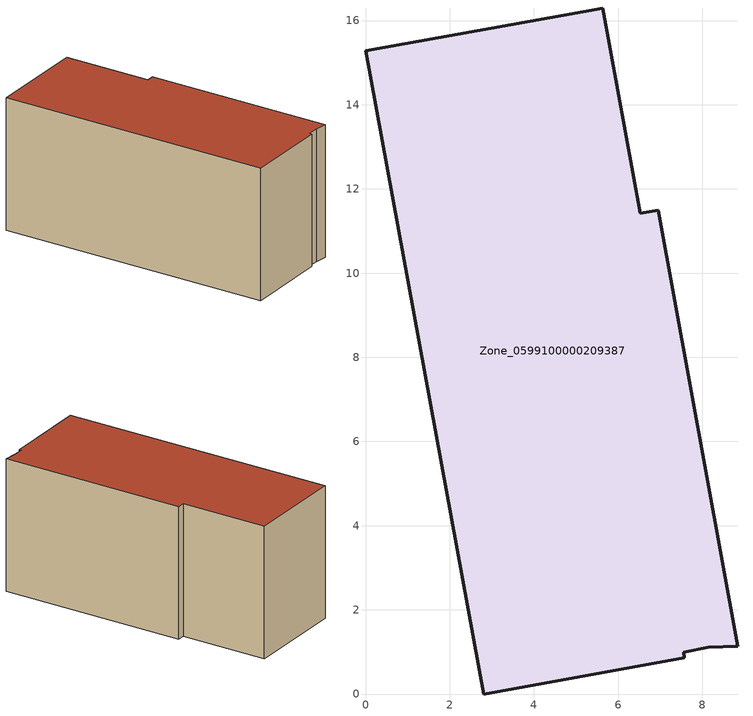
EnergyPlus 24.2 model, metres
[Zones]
Zone_0599100000209387
 floor ground (C_G): 6.95,11.49 8.84,1.13 8.15,1.11 7.55,0.99 7.57,0.87 2.81,0 0,15.28 5.63,16.3 6.52,11.42 z0
 wall outside (C_F): 0,15.28 2.81,0 7.57,0.87 7.55,0.99 8.15,1.11 8.84,1.13 6.95,11.49 6.52,11.42 5.63,16.3 0,15.28 z0:7.53
 roof outside (C_R): 8.84,1.13 6.95,11.49 6.52,11.42 5.63,16.3 0,15.28 2.81,0 7.57,0.87 7.55,0.99 8.15,1.11 z7.53
[BUILDING]
Pand.0599100000209387: North Axis=0; Terrain=City; Loads Convergence Tolerance Value=0.04; Temperature Convergence Tolerance Value=0.4; Solar Distribution=FullExterior; Maximum Number of Warmup Days=25; Minimum Number of Warmup Days=1
[Site:Location]
Rotterdam.The.Hague.AP_ZH_NLD Design_Conditions: Latitude=51.96; Longitude=4.45; Time Zone=1; Elevation=-4.5
[SITE:GROUNDTEMPERATURE:BUILDINGSURFACE]
18, 18, 18, 18, 18, 18, 18, 18, 18, 18, 18, 18
[MATERIAL] Thermal Absorptance=0.9; Solar Absorptance=0.7; Visible Absorptance=0.7
Name | Roughness | Thickness | Conductivity | Density | Specific Heat
G.D.1965 | MediumSmooth | 0.15 | 1 | 540 | 1210
F.D.1965 | Rough | 0.3 | 0.857143 | 1920 | 840
R.D.1965 | MediumRough | 0.2 | 0.08 | 1500 | 1000
[CONSTRUCTION]
C_G: G.D.1965
C_F: F.D.1965
C_R: R.D.1965
[ZONE]
Zone_0599100000209387: Type=1; Multiplier=1; Ceiling Height=Autocalculate; Volume=Autocalculate; Floor Area=autocalculate; Part of Total Floor Area=Yes
[ZONEINFILTRATION:DESIGNFLOWRATE]
Infil_Zone_0599100000209387: Zone or ZoneList or Space or SpaceList=Zone_0599100000209387; Schedule=AlwaysOn; Design Flow Rate Calculation Method=Flow/Area; Flow Rate per Floor Area=0.0042; Constant Term Coefficient=1; Temperature Term Coefficient=0; Velocity Term Coefficient=0; Velocity Squared Term Coefficient=0
[HVACTEMPLATE:ZONE:IDEALLOADSAIRSYSTEM]
Zone_0599100000209387: Maximum Heating Supply Air Temperature=50; Minimum Cooling Supply Air Temperature=13; Maximum Heating Supply Air Humidity Ratio=0.0156; Minimum Cooling Supply Air Humidity Ratio=0.0077; Heating Limit=NoLimit; Cooling Limit=NoLimit; Dehumidification Control Type=ConstantSensibleHeatRatio; Cooling Sensible Heat Ratio=0.7; Dehumidification Setpoint=60; Humidification Control Type=None; Humidification Setpoint=30; Outdoor Air Method=None; Outdoor Air Flow Rate per Person=0.00944; Outdoor Air Flow Rate per Zone Floor Area=0; Outdoor Air Flow Rate per Zone=0; Demand Controlled Ventilation Type=None; Outdoor Air Economizer Type=NoEconomizer; Heat Recovery Type=None; Sensible Heat Recovery Effectiveness=0.7; Latent Heat Recovery Effectiveness=0.65
[ZONECONTROL:THERMOSTAT]
ThermostatControl_Zone_0599100000209387: Zone or ZoneList=Zone_0599100000209387; Control Type Schedule=DualSetpointControlType; Control 1=Thermostat_Zone_0599100000209387; Temperature Difference Between Cutout And Setpoint=0
[THERMOSTATSETPOINT:DUALSETPOINT]
Thermostat_Zone_0599100000209387: Heating Setpoint Temperature Schedule=HeatingSetpoint_Zone_0599100000209387; Cooling Setpoint Temperature Schedule=CoolingSetpoint_Zone_0599100000209387
[SCHEDULE:COMPACT]
HeatingSetpoint_Zone_0599100000209387: Through: 12/31, For: AllDays, Until: 24:00, 21
CoolingSetpoint_Zone_0599100000209387: Through: 12/31, For: AllDays, Until: 24:00, 24
DualSetpointControlType: Through: 12/31, For: AllDays, Until: 24:00, 4
AlwaysOn: Through: 12/31, For: AllDays, Until: 24:00, 1
